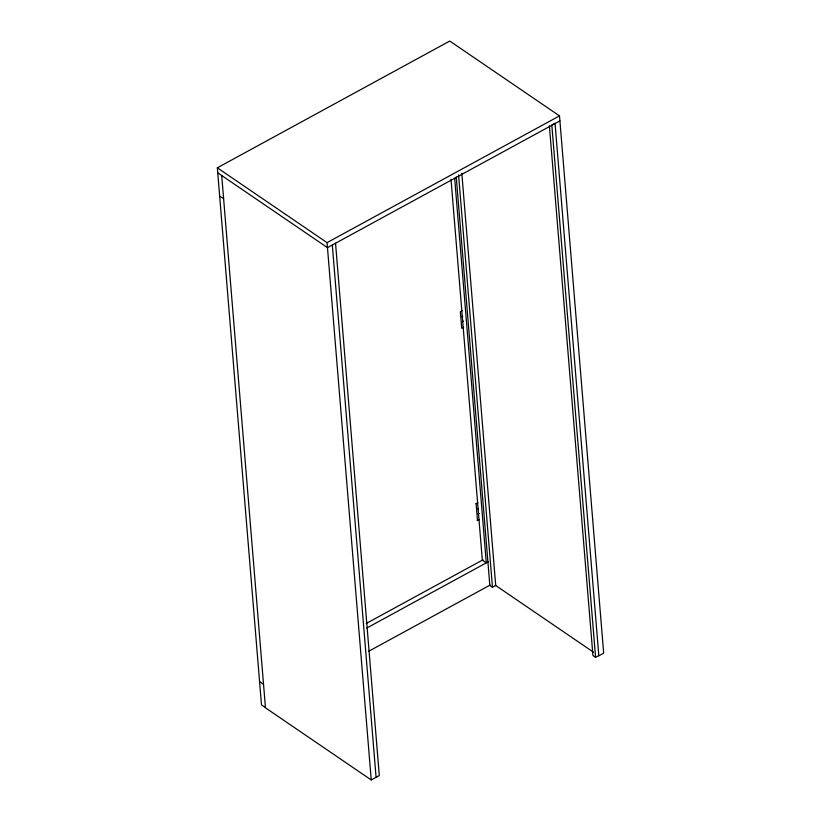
<?xml version="1.0" encoding="UTF-8"?>
<svg xmlns="http://www.w3.org/2000/svg" width="821" height="821" viewBox="0 0 821 821"><rect width="100%" height="100%" fill="white"/><g stroke="black" fill="none" stroke-linecap="round" stroke-linejoin="round"><path stroke-width="1.23" d="M462.675 316.803L462.038 316.773L462.613 316.085M478.191 508.425L478.263 509.256M265.45 707.579L261.489 704.88L217.329 167.812L449.764 41.05L559.501 115.884L603.671 653.188L598.827 655.835L555.047 123.283L551.815 125.049L595.584 657.354L598.807 655.589M217.329 167.812L327.056 242.636L559.501 115.884M559.912 120.882L327.476 247.644L217.739 172.81M462.192 310.595L460.345 311.6L461.72 328.287L463.639 327.24M475.8 503.653L477.976 502.883M477.175 520.34L479.423 519.519M366.248 623.467L483.025 559.778M366.843 628.003L488.444 561.697M368.752 651.248L490.024 585.116M456.25 176.987L489.839 585.465L492.477 587.272L495.71 585.506L461.813 173.2M221.711 175.52L265.47 707.825L371.236 779.95L379.302 775.547L335.543 243.242M219.648 196.055L223.62 198.754M495.176 585.147L593.542 652.223M595.584 657.354L592.936 655.548L549.382 125.798M259.569 681.635L263.541 684.345M458.58 174.955L492.477 587.272M454.67 178.229L486.289 562.867L482.327 560.158L451.016 179.358M476.139 503.878L477.504 520.565M332.31 245.007L376.08 777.313M327.056 242.636L371.236 779.95M462.459 321.668L463.239 321.237L462.459 321.668M478.243 513.956L479.023 513.525L478.243 513.956"/></g></svg>
